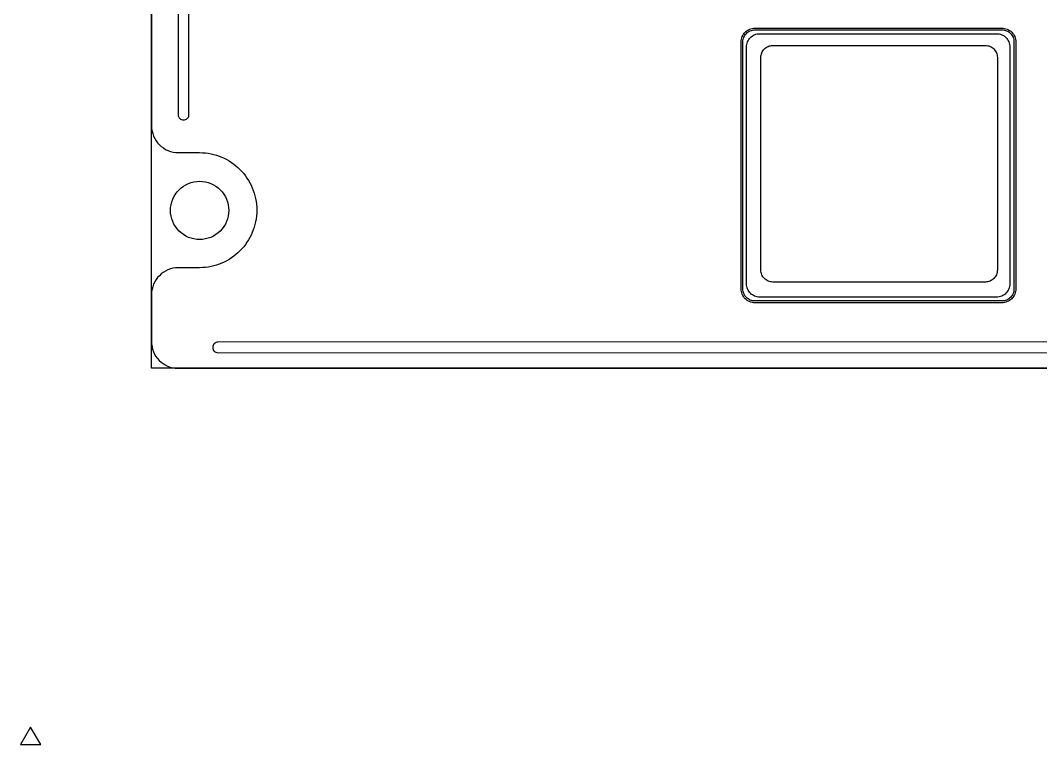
# Model space of a CAD drawing. Extents: x -1 to 333, y -1 to 144.
# Drawn here: x -0.9 to 86.3, y -0.5 to 61.3 of the extents above; entities that cross this region are included whole.
import ezdxf

# ---------------------------------------------------------------- set-up
doc = ezdxf.new("R2010")
doc.units = 0
for name, color, linetype in [('_BACKPANEL', 5, 'CONTINUOUS'), ('_ENGRAVING', 105, 'CONTINUOUS'), ('_TOPLAYER', 1, 'CONTINUOUS')]:
    doc.layers.add(name, color=color, linetype=linetype)

msp = doc.modelspace()

# ---------------------------------------------------------------- linework, layer by layer
at = {"layer": '_BACKPANEL'}
for points in [[(332.671, 144.363), (332.671, 139.666), (332.671, 130.272), (332.671, 120.878), (332.671, 41.031), (332.671, 31.637), (10.329, 31.637), (10.329, 41.031), (10.329, 120.878), (10.329, 130.272), (10.329, 139.666), (10.329, 144.363)], [(61.87, 60.534), (82.965, 60.534), (83.071, 60.529), (83.173, 60.513), (83.272, 60.488), (83.366, 60.454), (83.456, 60.411), (83.541, 60.359), (83.62, 60.3), (83.692, 60.234), (83.759, 60.161), (83.818, 60.082), (83.869, 59.997), (83.912, 59.907), (83.947, 59.813), (83.972, 59.714), (83.987, 59.612), (83.993, 59.507), (83.993, 38.412), (83.987, 38.306), (83.972, 38.204), (83.947, 38.106), (83.912, 38.011), (83.869, 37.921), (83.818, 37.836), (83.759, 37.757), (83.692, 37.685), (83.62, 37.618), (83.541, 37.559), (83.456, 37.508), (83.366, 37.465), (83.272, 37.43), (83.173, 37.405), (83.071, 37.39), (82.965, 37.384), (61.87, 37.384), (61.765, 37.39), (61.662, 37.405), (61.564, 37.43), (61.469, 37.465), (61.379, 37.508), (61.295, 37.559), (61.216, 37.618), (61.143, 37.685), (61.077, 37.757), (61.018, 37.836), (60.966, 37.921), (60.923, 38.011), (60.889, 38.106), (60.863, 38.204), (60.848, 38.306), (60.843, 38.412), (60.843, 59.507), (60.848, 59.612), (60.863, 59.714), (60.889, 59.813), (60.923, 59.907), (60.966, 59.997), (61.018, 60.082), (61.077, 60.161), (61.143, 60.234), (61.216, 60.3), (61.295, 60.359), (61.379, 60.411), (61.469, 60.454), (61.564, 60.488), (61.662, 60.513), (61.765, 60.529)]]:
    msp.add_lwpolyline(points, close=True, dxfattribs=at)
msp.add_lwpolyline([(14.443, 42.628, -0.414214), (11.955, 45.116, -0.414214), (14.443, 47.604, -0.414214), (16.931, 45.116, -0.414214)], format="xyb", close=True, dxfattribs=at)
at = {"layer": '_ENGRAVING'}
for points in [[(12.615, 122.686), (12.615, 53.206), (12.625, 53.136), (12.651, 53.07), (12.693, 53.011), (12.747, 52.96), (12.814, 52.917), (12.89, 52.885), (12.975, 52.865), (13.065, 52.857), (13.067, 52.857), (13.157, 52.865), (13.241, 52.885), (13.318, 52.917), (13.384, 52.96), (13.439, 53.011), (13.48, 53.071), (13.507, 53.136), (13.516, 53.206), (13.516, 122.686)], [(326.47, 33.88), (16.01, 33.865), (15.92, 33.856), (15.836, 33.83), (15.759, 33.788), (15.693, 33.733), (15.639, 33.666), (15.597, 33.59), (15.571, 33.505), (15.562, 33.414), (15.572, 33.323), (15.598, 33.239), (15.64, 33.163), (15.695, 33.096), (15.761, 33.041), (15.837, 33), (15.922, 32.974), (16.012, 32.965), (326.47, 32.98)]]:
    msp.add_lwpolyline(points, dxfattribs=at)
for points in [[(61.88, 60.688), (82.955, 60.688), (83.077, 60.681), (83.196, 60.663), (83.31, 60.634), (83.42, 60.594), (83.524, 60.544), (83.622, 60.485), (83.714, 60.416), (83.798, 60.34), (83.875, 60.255), (83.943, 60.164), (84.003, 60.065), (84.053, 59.961), (84.093, 59.852), (84.122, 59.737), (84.14, 59.619), (84.146, 59.497), (84.146, 38.422), (84.14, 38.299), (84.122, 38.181), (84.093, 38.067), (84.053, 37.957), (84.003, 37.853), (83.943, 37.755), (83.875, 37.663), (83.798, 37.579), (83.714, 37.502), (83.622, 37.434), (83.524, 37.374), (83.42, 37.324), (83.31, 37.284), (83.196, 37.255), (83.077, 37.237), (82.955, 37.231), (61.88, 37.231), (61.758, 37.237), (61.639, 37.255), (61.525, 37.284), (61.416, 37.324), (61.312, 37.374), (61.213, 37.434), (61.122, 37.502), (61.037, 37.579), (60.961, 37.663), (60.892, 37.755), (60.833, 37.853), (60.783, 37.957), (60.743, 38.067), (60.713, 38.181), (60.696, 38.299), (60.689, 38.422), (60.689, 59.497), (60.696, 59.619), (60.713, 59.737), (60.743, 59.852), (60.783, 59.961), (60.833, 60.065), (60.892, 60.164), (60.961, 60.255), (61.037, 60.34), (61.122, 60.416), (61.213, 60.485), (61.312, 60.544), (61.416, 60.594), (61.525, 60.634), (61.639, 60.663), (61.758, 60.681)], [(62.288, 60.209), (82.504, 60.209), (82.621, 60.203), (82.735, 60.186), (82.844, 60.158), (82.949, 60.12), (83.049, 60.072), (83.143, 60.015), (83.231, 59.949), (83.312, 59.875), (83.386, 59.794), (83.451, 59.707), (83.509, 59.612), (83.556, 59.513), (83.595, 59.408), (83.623, 59.298), (83.64, 59.184), (83.646, 59.067), (83.646, 38.851), (83.64, 38.734), (83.623, 38.621), (83.595, 38.511), (83.556, 38.406), (83.509, 38.306), (83.451, 38.212), (83.386, 38.124), (83.312, 38.043), (83.231, 37.969), (83.143, 37.904), (83.049, 37.847), (82.949, 37.799), (82.844, 37.76), (82.735, 37.732), (82.621, 37.715), (82.504, 37.709), (62.288, 37.709), (62.171, 37.715), (62.057, 37.732), (61.948, 37.76), (61.843, 37.799), (61.743, 37.847), (61.649, 37.904), (61.561, 37.969), (61.48, 38.043), (61.406, 38.124), (61.34, 38.212), (61.283, 38.306), (61.235, 38.406), (61.197, 38.511), (61.169, 38.621), (61.152, 38.734), (61.146, 38.851), (61.146, 59.067), (61.152, 59.184), (61.169, 59.298), (61.197, 59.408), (61.235, 59.513), (61.283, 59.612), (61.34, 59.707), (61.406, 59.794), (61.48, 59.875), (61.561, 59.949), (61.649, 60.015), (61.743, 60.072), (61.843, 60.12), (61.948, 60.158), (62.057, 60.186), (62.171, 60.203)], [(0.866, -0.5), (0, 1), (-0.866, -0.5)]]:
    msp.add_lwpolyline(points, close=True, dxfattribs=at)
at = {"layer": '_TOPLAYER'}
msp.add_lwpolyline([(10.329, 123.641), (10.329, 52.36), (10.341, 52.124), (10.376, 51.895), (10.433, 51.674), (10.51, 51.462), (10.607, 51.26), (10.723, 51.07), (10.856, 50.892), (11.005, 50.728), (11.169, 50.579), (11.346, 50.447), (11.537, 50.331), (11.738, 50.234), (11.95, 50.156), (12.172, 50.099), (12.401, 50.064), (12.637, 50.052), (14.431, 50.052), (14.683, 50.046), (14.931, 50.027), (15.176, 49.995), (15.416, 49.952), (15.653, 49.897), (15.885, 49.83), (16.112, 49.752), (16.334, 49.664), (16.55, 49.565), (16.761, 49.456), (16.966, 49.337), (17.164, 49.209), (17.356, 49.072), (17.54, 48.925), (17.718, 48.77), (17.888, 48.607), (18.049, 48.436), (18.203, 48.258), (18.348, 48.072), (18.484, 47.879), (18.612, 47.679), (18.729, 47.474), (18.837, 47.262), (18.935, 47.044), (19.023, 46.821), (19.099, 46.593), (19.165, 46.361), (19.22, 46.124), (19.263, 45.883), (19.294, 45.638), (19.313, 45.389), (19.319, 45.137), (19.313, 44.886), (19.294, 44.637), (19.263, 44.392), (19.22, 44.151), (19.165, 43.914), (19.099, 43.681), (19.023, 43.454), (18.935, 43.231), (18.837, 43.013), (18.729, 42.801), (18.612, 42.596), (18.484, 42.396), (18.348, 42.203), (18.203, 42.018), (18.049, 41.839), (17.888, 41.668), (17.718, 41.505), (17.54, 41.35), (17.356, 41.204), (17.164, 41.066), (16.966, 40.938), (16.761, 40.819), (16.55, 40.71), (16.334, 40.612), (16.112, 40.523), (15.885, 40.446), (15.653, 40.379), (15.416, 40.324), (15.176, 40.28), (14.931, 40.249), (14.683, 40.23), (14.431, 40.224), (12.625, 40.224), (12.39, 40.211), (12.162, 40.175), (11.942, 40.117), (11.731, 40.039), (11.53, 39.941), (11.34, 39.826), (11.164, 39.693), (11.001, 39.544), (10.853, 39.38), (10.721, 39.203), (10.606, 39.013), (10.509, 38.811), (10.432, 38.6), (10.375, 38.379), (10.341, 38.151), (10.329, 37.916), (10.329, 33.945), (10.34, 33.709), (10.374, 33.48), (10.429, 33.259), (10.504, 33.047), (10.599, 32.845), (10.711, 32.655), (10.841, 32.477), (10.986, 32.313), (11.147, 32.164), (11.321, 32.032), (11.508, 31.916), (11.707, 31.819), (11.917, 31.741), (12.136, 31.684), (12.364, 31.649), (12.6, 31.637), (104.667, 31.637)], dxfattribs=at)
msp.add_lwpolyline([(63.4, 59.203), (81.55, 59.203), (81.655, 59.197), (81.757, 59.182), (81.855, 59.157), (81.95, 59.122), (82.039, 59.079), (82.124, 59.028), (82.203, 58.969), (82.275, 58.903), (82.341, 58.83), (82.4, 58.751), (82.452, 58.667), (82.495, 58.577), (82.529, 58.483), (82.554, 58.385), (82.57, 58.283), (82.575, 58.177), (82.575, 40.028), (82.57, 39.923), (82.554, 39.821), (82.529, 39.722), (82.495, 39.628), (82.452, 39.539), (82.4, 39.454), (82.341, 39.375), (82.275, 39.302), (82.203, 39.236), (82.124, 39.177), (82.039, 39.126), (81.95, 39.083), (81.855, 39.049), (81.757, 39.024), (81.655, 39.008), (81.55, 39.003), (63.4, 39.003), (63.295, 39.008), (63.193, 39.024), (63.095, 39.049), (63, 39.083), (62.911, 39.126), (62.826, 39.177), (62.747, 39.236), (62.675, 39.302), (62.609, 39.375), (62.55, 39.454), (62.498, 39.539), (62.455, 39.628), (62.421, 39.722), (62.396, 39.821), (62.38, 39.923), (62.375, 40.028), (62.375, 58.177), (62.38, 58.283), (62.396, 58.385), (62.421, 58.483), (62.455, 58.577), (62.498, 58.667), (62.55, 58.751), (62.609, 58.83), (62.675, 58.903), (62.747, 58.969), (62.826, 59.028), (62.911, 59.079), (63, 59.122), (63.095, 59.157), (63.193, 59.182), (63.295, 59.197)], close=True, dxfattribs=at)

doc.saveas('drawing.dxf')
